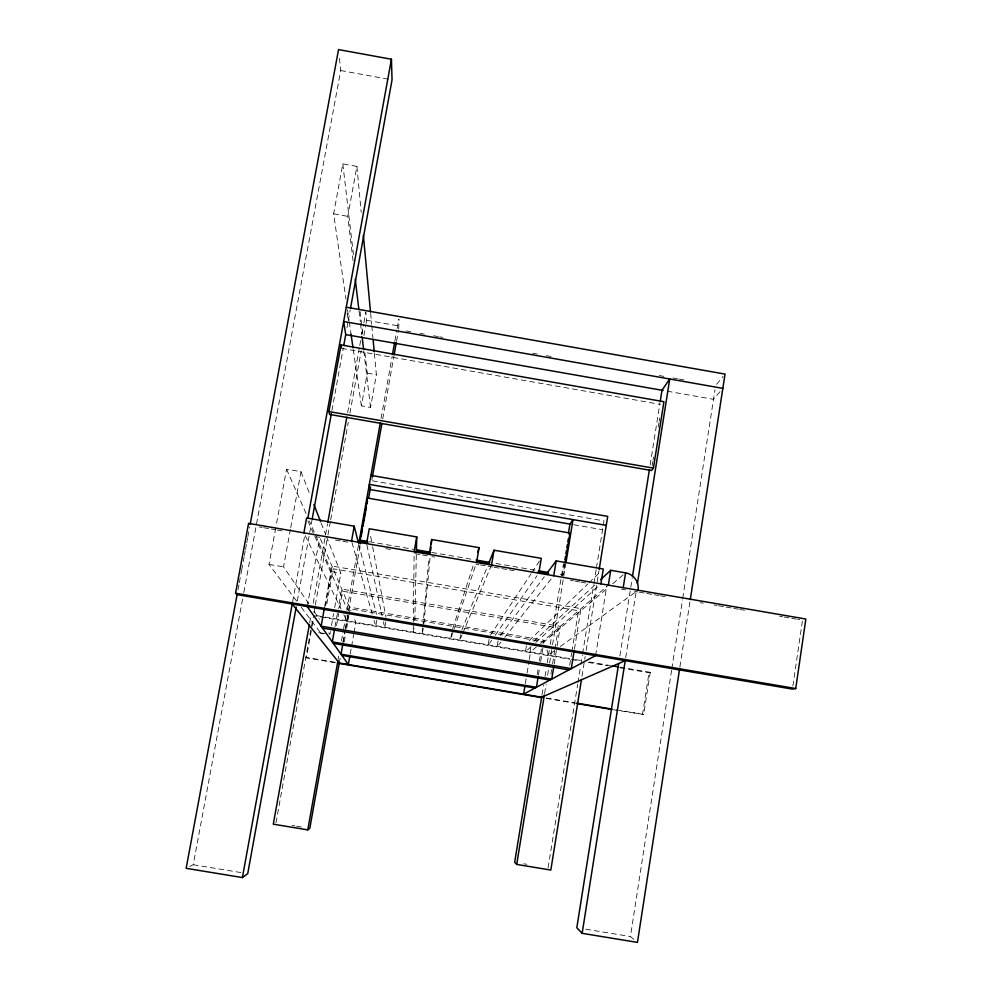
<?xml version="1.0" encoding="UTF-8"?>
<svg xmlns="http://www.w3.org/2000/svg" width="992" height="992" viewBox="0 0 992 992"><rect width="100%" height="100%" fill="white"/><g stroke="black" fill="none" stroke-linecap="round" stroke-linejoin="round"><path stroke-width="0.74" stroke-dasharray="4.96 3.72" d="M413.317 623.522L413.205 632.673L414.247 626.696M413.329 621.996L414.11 554.838M414.83 620.608L416.355 553.97M422.741 628.06L422.208 634.198L423.237 628.221M422.877 626.522L428.879 557.442M423.894 623.708L430.156 556.351L434.657 557.058M792.881 686.042L802.491 620.186L797.915 619.392M679.917 666.909L690.048 601.09M633.938 939.461L630.428 936.522L671.609 670.22M671.844 668.695L682.496 599.825M682.732 598.288L714.996 389.645M642.469 714.662L649.016 672.737L650.256 672.316L643.672 714.451L613.44 709.764M619.888 655.935L630.528 588.752M630.776 587.227L632.226 578.063M650.132 465.074L660.04 402.479M652.116 466.017L652.835 461.528M653.071 460.028L653.542 457.027M658.279 427.093L658.986 422.604M659.234 421.104L659.705 418.103M625.704 657.659L636.194 591.257M548.117 867.802L577.691 684.232M577.939 682.694L580.642 665.868M580.89 664.342L582.366 655.166M582.614 653.629L593.7 584.796M593.948 583.259L596.167 569.495M596.415 567.97L604.004 520.887L371.715 480.698M581.982 676.37L585.168 656.543M586.148 650.442L598.908 571.132M595.597 655.613L606.658 586.57M569.668 665.334L571.628 653.207M571.876 651.694L578.51 610.762L333.126 568.8L326.306 606.794M574.442 649.128L580.99 608.629L331.948 566.023L324.644 606.62M537.218 674.56L538.445 667.07M539.425 661.069L541.396 649.078M538.433 675.143L539.673 667.566M540.677 661.503L543.405 644.825M543.653 643.312L544.149 640.274L349.407 607.116L348.862 610.154M542.041 694.698L543.604 685.162M545.03 676.42L546.319 668.596M547.274 662.706L549.27 650.516M550.262 644.428L563.456 563.692M562.303 575.93L564.25 563.989M564.808 564.498L563.096 574.988L556.983 573.934M544.596 693.544L546.096 684.393M547.584 675.242L549.332 664.566M549.58 663.04L552.321 646.251M552.569 644.726L565.775 563.865M550.882 674.126L551.614 669.662M552.581 663.71L554.764 650.33M555.012 648.842L558.397 628.035L342.662 591.232L338.929 612.089M554.181 664.032L556.884 647.466M557.132 645.966L560.319 626.386L341.744 589.099L338.235 608.716M526.43 645.767L525.438 651.744L531.154 646.598M530.658 648.024L529.914 652.5L536.387 646.945M525.326 683.612L526.814 674.572M527.062 673.072L529.046 661.019M529.294 659.506L530.534 651.98M489.093 639.418L488.089 645.395L491.648 640.336M498.058 640.944L497.054 646.92L500.898 642.097M451.695 633.057L450.678 639.046L453.604 630.379M460.672 634.595L459.668 640.572L462.061 634.868M376.737 620.31L375.683 626.299L374.021 620.422M385.739 621.848L384.698 627.824L383.396 621.81M338.185 659.184L338.731 656.134M341.446 640.894L343.344 630.23M343.616 628.705L346.605 611.94M346.878 610.415L358.558 544.893M381.089 418.401L392.224 355.917M394.94 340.678L396.837 330.014M397.11 328.488L398.747 319.35M339.252 663.003L340.33 656.964M342.872 642.667L345.042 630.49M345.315 628.978L348.291 612.225M348.564 610.7L360.493 543.728M371.876 479.793L372.422 476.743M382.726 418.909L393.836 356.488M396.552 341.273L398.449 330.609M398.71 329.096L399.057 319.188M343.182 642.06L345.352 629.908M345.625 628.382L348.601 611.68M348.18 615.462L347.126 621.438L343.74 614.519M344.249 641.849L345.588 634.347M346.654 628.345L348.787 616.33M349.06 614.829L350.126 608.815L542.624 641.588M350.226 653.976L351.304 647.937M351.565 646.437L353.71 634.359M353.983 632.846L355.855 622.294L353.45 616.627M325.227 633.677L320.59 632.896L321.135 629.908M325.426 606L331.613 571.628L309.392 521.11M374.381 353.288L376.377 374.74L370.524 407.427L361.41 405.84L367.288 373.141L364.771 351.602M330.398 631.482L329.865 634.471L327.236 630.639M331.464 625.506L333.61 613.552M334.676 607.575L340.839 573.202L326.244 536.027M334.998 626.82L337.974 610.229M336.536 625.493L338.669 613.577M307.222 606.571L319.486 538.842M309.653 622.939L311.029 615.325M313.224 603.124L327.546 523.85M347.646 412.573L359.488 347.026M359.774 345.501L361.423 336.35M361.696 334.825L363.63 324.161M363.903 322.636L365.825 311.959L366.693 320.304L366.147 323.355M275.999 822.79L311.178 627.886M311.451 626.361L312.951 618.115M313.931 612.659L315.034 606.571M315.307 605.046L327.67 536.523M327.943 535.01L330.423 521.296M330.696 519.783L348.279 422.319M349.928 413.193L361.2 350.759M363.952 335.532L365.874 324.868M335.445 662.768L306.416 657.87L311.835 627.837M312.108 626.324L314.005 615.821L569.83 659.283M308.884 603.868L283.538 566.891L290.458 529.108M290.743 527.608L300.985 471.684L286.552 469.191L276.247 525.115M353.04 260.685L347.77 216.355L356.922 166.396L342.823 163.866L333.622 213.826L345.972 299.162M292.628 601.735L304.569 536.213M297.302 600.941L311.984 520.192M331.936 410.49L343.282 348.031M346.989 327.658L347.994 322.127M348.279 320.602L350.213 309.938M296.645 601.102L269.006 564.411L275.974 526.628M237.981 589.843L239.109 583.755M239.332 582.589L241.577 570.536M241.664 570.053L244.094 556.983M244.379 555.483L245.222 550.969M245.495 549.456L246.624 543.43M246.76 542.661L247.74 537.416M247.901 536.573L249.699 526.876M189.695 866.524L193.242 864.726L243.536 593.923M243.821 592.398L340.715 70.544L339.314 57.077M452.687 628.606L473.804 563.84M454.1 628.928L476.073 563.952M461.764 630.168L487.109 567.35M462.669 633.442L490.916 566.494M490.445 635.153L531.104 573.711M531.948 572.434L539.574 560.902M495.206 635.264L537.032 575.72M500.39 635.512L544.273 576.811M504.742 637.273L551.812 578.162M716.584 384.35L723.156 376.365M720.031 391.642L713.496 399.33L664.665 390.736M529.133 640.646L587.785 583.978M588.901 582.912L601.078 571.156M533.659 641.452L597.122 582.85M535.73 642.481L599.763 584.871M540.454 643.448L607.178 586.136M542.674 643.089L608.059 587.686M612.734 583.73L623.236 574.827M554.082 651.012L547.82 655.551A9.114 9.052 57.7 0 0 546.865 649.772M560.356 646.474L636.827 591.133M292.169 825.468L295.108 825.952M296.583 826.2L302.461 827.167M523.776 863.772L526.826 864.28M193.242 864.726L241.664 872.687M585.764 929.194L630.428 936.522M316.535 615.61L574.058 659.37M575.583 659.63L583.209 660.92M589.298 661.962L610.638 665.582M619.777 667.145L650.256 672.316M571.355 659.544L578.968 660.846M588.107 662.396L607.898 665.756M620.087 667.827L649.016 672.737M323.119 633.888L318.754 632.586M334.775 662.247L305.858 657.361L306.416 657.87M546.282 697.996L575.199 702.882M616.28 709.826L643.672 714.451M546.232 698.393L575.261 703.303M369.198 541.694L413.478 549.295M431.793 552.445L474.548 559.786M495.926 563.456L537.143 570.536M259.135 526.938L262.186 527.459M263.723 527.719L269.824 528.773M271.349 529.034L275.925 529.815M277.45 530.075L282.038 530.869M316.77 536.833L319.759 537.342M335.457 540.032L341.558 541.086M343.083 541.347L347.659 542.128M385.814 548.675L390.402 549.456M414.817 553.648L420.918 554.702M422.443 554.962L428.556 556.016M475.862 564.126L478.925 564.659M480.45 564.919L486.551 565.961M488.076 566.221L492.652 567.015M494.177 567.275L500.29 568.317M501.816 568.577L507.916 569.631M509.442 569.892L514.03 570.673M570.499 580.37L573.55 580.89M575.075 581.151L579.65 581.944M581.176 582.205L585.764 582.986M621.401 589.099L625.816 589.868M634.595 591.368L637.658 591.889M639.183 592.162L645.284 593.204M646.809 593.464L652.91 594.518M654.435 594.778L659.023 595.56M660.548 595.82L665.124 596.614M700.228 602.628L703.278 603.161M713.967 604.996L717.018 605.517M718.543 605.777L724.644 606.819M726.169 607.092L732.282 608.133M733.807 608.394L738.383 609.187M739.908 609.448L744.496 610.229M779.588 616.255L782.651 616.776M784.176 617.036L790.277 618.09M791.802 618.351L796.378 619.132M331.613 571.628L340.839 573.202M269.006 564.411L283.538 566.891M573.711 524.731L602.578 529.716M341.632 348.378L660.312 404.364M367.288 373.141L376.377 374.74M366.693 320.304L399.255 326.046M406.187 330.919L410.75 331.725M419.901 333.349L424.477 334.155M433.616 335.767L438.191 336.573M439.716 336.834L442.767 337.379M532.704 353.239L537.28 354.045M546.431 355.657L551.006 356.463M659.234 375.546L663.809 376.352M672.96 377.964L677.524 378.77M679.049 379.031L685.15 380.11M333.622 213.826L347.77 216.355M340.715 70.544L392.038 79.868M301.246 607.216L320.59 632.896M314.129 611.518L319.374 619.169M305.238 535.63L341.037 608.989M307.855 520.812L314.142 534.911M314.774 536.325L347.46 609.646M286.552 469.191L306.305 514.092M320.366 538.755L351.044 610.96M300.985 471.684L309.963 494.562M321.185 523.156L325.686 534.601M351.986 542.525L372.36 614.544M358.757 544.112L376.501 614.333M366.928 545.129L382.106 615.796M370.661 536.275L372.36 545.278M372.645 546.778L385.987 617.359M347.15 313.212L348.031 319.213M347.51 309.826L349.06 320.503M349.283 322.028L351.044 334.217M353.251 349.457L361.41 405.84M359.054 311.128L360.332 321.83M360.505 323.355L361.782 334.056M363.791 350.87L370.524 407.427M342.823 163.866L353.437 254.659M360.096 311.587L362.973 336.214M356.922 166.396L361.212 212.35M370.648 313.46L371.653 324.186M371.802 325.711L372.942 337.974"/><path stroke-width="1.49" d="M416.38 552.432L416.739 536.932L369.247 528.761L366.606 543.628M430.726 550.225L430.999 547.162M431.284 544.1L431.718 539.512L479.086 547.658L476.569 562.501M795.733 688.535L805.851 619.033L248.57 523.367L235.55 593.241L237.088 594.642L792.422 689.105L795.733 688.535L235.55 593.241M679.681 668.434L637.459 942.4L582.143 933.323L576.823 927.718L618.673 663.574M690.296 599.565L725.04 374.096L346.27 307.198M623.212 587.673L625.568 572.843L610.712 570.288L600.52 579.712M632.462 576.538L649.4 469.662M660.288 400.954L661.986 390.265L669.736 378.994L637.397 583.618M653.418 468.125L663.933 401.71L341.05 344.956L328.922 411.556L329.617 414.433L651.409 470.506L653.418 468.125L328.922 411.556M582.143 933.323L625.332 659.978M581.486 679.421L550.82 870.058L516.696 864.416L514.662 862.271L541.793 696.223M599.156 569.606L607.712 516.373L370.934 475.379M600.904 583.842L603.285 569.011L556.165 560.914L546.108 574.368M608.344 585.119L610.712 570.288M574.194 650.628L571.293 668.633L321.135 626.175L324.372 608.133M553.734 575.757L556.165 560.914M538.185 676.668L536.449 687.27L341.025 654.212L342.91 643.572M568.441 533.225L569.941 524.086L573.004 519.622L566.023 562.34M564.981 559.525L565.477 556.537M565.961 553.548L566.444 550.572M566.928 547.584L567.424 544.608M567.908 541.62L568.391 538.644M565.056 562.997L569.954 533.014L367.536 498.071L360.046 540.119L360.319 541.248L367.908 542.55M516.696 864.416L544.348 695.07M553.697 667.046L551.726 679.098L332.308 641.911L334.465 629.846M538.817 573.19L541.272 558.347L494.028 550.225L488.262 564.498M524.83 686.625L523.578 694.164L595.597 655.613M491.524 565.068L494.028 550.225M429.139 554.367L431.718 539.512M414.148 551.788L416.739 536.932M309.368 624.464L273.296 824.166L307.768 829.87L337.912 660.709M358.831 543.368L380.283 422.976M392.497 354.392L394.667 342.203M361.113 536.771L362.44 529.294M362.973 526.306L366.432 506.887M366.966 503.899L367.499 500.91M339.351 662.458L309.802 828.382L307.768 829.87M360.493 543.728L361.038 540.677M368.627 498.058L370.524 487.407M372.422 476.743L381.908 423.472M394.109 354.975L396.279 342.798M349.965 655.489L348.353 664.541L307.222 606.571M351.565 541.049L354.218 526.182L306.602 517.985L303.887 532.865M327.819 522.338L346.828 417.148M237.125 594.406L186.149 868.322L242.395 877.56L292.355 603.26M307.892 517.923L391.431 59.235L338.545 49.6L250.158 524.396M296.199 607.042L247.715 873.679L242.395 877.56M312.257 518.667L331.378 413.54M343.84 344.98L345.774 334.316M350.486 308.413L392.038 79.868L391.431 59.235M477.648 552.073L479.086 547.658M569.123 534.167L569.954 533.014M541.632 697.215L625.233 660.66M612.151 665.843L618.252 666.884M322.474 628.06L568.937 669.885M333.337 643.374L549.915 680.066M341.843 655.365L535.01 688.051M337.813 662.768L543.244 697.488M576.724 703.142L611.717 709.057M338.495 663.288L541.657 697.624M576.786 703.564L611.915 709.503M360.046 540.119L367.672 541.434M416.528 549.816L430.268 552.184M476.073 560.046L489.812 562.402M538.668 570.797L547.832 572.372M416.504 550.895L430.181 553.238M477.251 561.323L489.403 563.406M537.999 571.752L548.638 573.574M606.273 525.376L369.334 484.406L370.14 489.552L570.673 524.21M722.833 388.356L343.666 321.507L345.724 334.602L663.14 390.464M292.218 604.016L339.252 663.003M313.894 504.568L320.627 521.73M354.218 526.182L358.372 542.612M341.05 344.956L341.446 347.237M351.044 334.217L353.028 347.932M355.235 279.025L358.868 309.591M362.154 337.106L363.605 349.345M363.357 235.327L370.512 311.934M373.091 339.5L374.232 351.763M625.568 572.843A15.153 14.967 46.8 0 1 638.079 590.228"/></g></svg>
